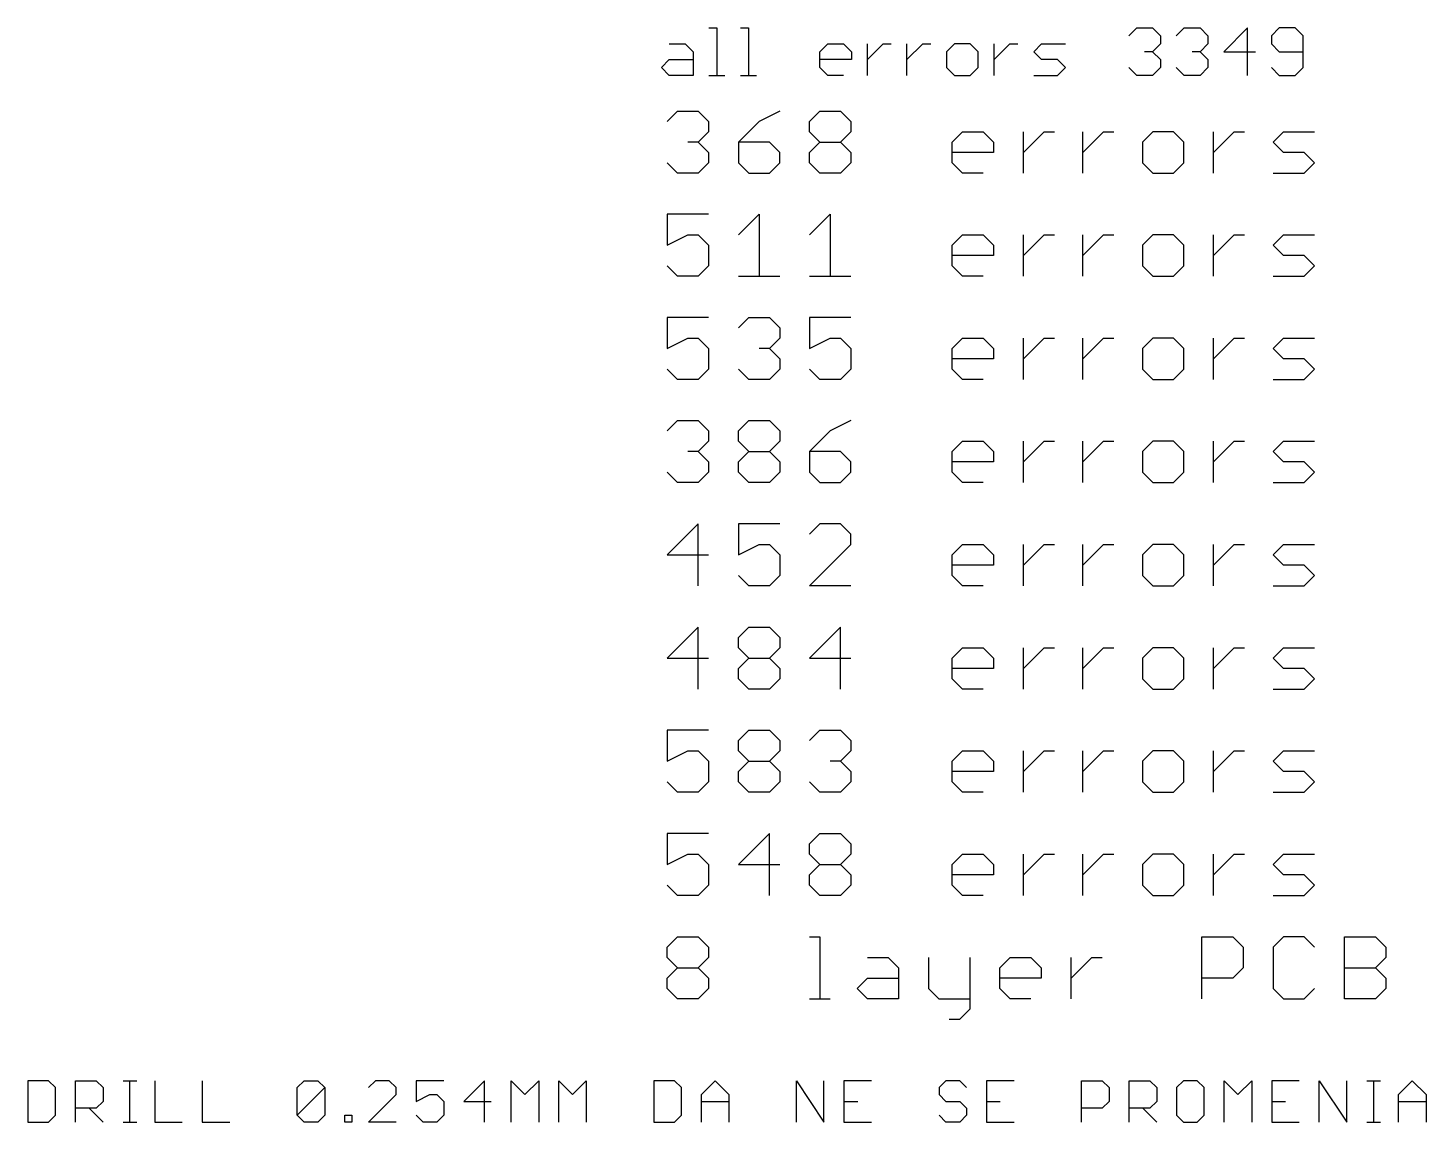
# Model space of a CAD drawing. Extents: x -61 to 136, y 23 to 123.
# Drawn here: x -60.9 to 7.9, y 43.3 to 97.2 of the extents above; entities that cross this region are included whole.
import ezdxf

# ---------------------------------------------------------------- set-up
doc = ezdxf.new("R2010")
doc.units = 0
for name, color, linetype in [('1', 14, 'CONTINUOUS'), ('13', 94, 'CONTINUOUS'), ('14', 94, 'CONTINUOUS'), ('15', 54, 'CONTINUOUS'), ('16', 134, 'CONTINUOUS'), ('2', 251, 'CONTINUOUS'), ('21', 251, 'CONTINUOUS'), ('3', 214, 'CONTINUOUS'), ('4', 214, 'CONTINUOUS')]:
    doc.layers.add(name, color=color, linetype=linetype)

msp = doc.modelspace()

# ---------------------------------------------------------------- linework, layer by layer
at = {"layer": '1'}
for p, q in [((-29.464, 92.5852), (-28.9556, 93.0936)), ((-28.9556, 93.0936), (-27.9387, 93.0936)), ((-27.9387, 93.0936), (-27.4303, 92.5852)), ((-23.9221, 93.0936), (-24.9389, 92.5852)), ((-22.4476, 92.5852), (-21.9392, 93.0936)), ((-21.9392, 93.0936), (-20.9223, 93.0936)), ((-20.9223, 93.0936), (-20.4139, 92.5852)), ((-27.4303, 92.5852), (-27.4303, 92.0767)), ((-24.9389, 92.5852), (-25.9558, 91.5683)), ((-22.4476, 92.0767), (-22.4476, 92.5852)), ((-20.4139, 92.5852), (-20.4139, 92.0767)), ((-27.9387, 91.5683), (-28.4471, 91.5683)), ((-27.4303, 92.0767), (-27.9387, 91.5683)), ((-27.9387, 91.5683), (-27.4303, 91.0599)), ((-25.9558, 91.5683), (-25.9558, 90.5514)), ((-24.4305, 91.5683), (-25.9558, 91.5683)), ((-23.9221, 91.0599), (-24.4305, 91.5683)), ((-21.9392, 91.5683), (-22.4476, 92.0767)), ((-22.4476, 91.0599), (-21.9392, 91.5683)), ((-21.9392, 91.5683), (-20.9223, 91.5683)), ((-20.4139, 92.0767), (-20.9223, 91.5683)), ((-20.9223, 91.5683), (-20.4139, 91.0599)), ((-15.4312, 91.5683), (-14.9228, 92.0767)), ((-15.4312, 90.5514), (-15.4312, 91.5683)), ((-14.9228, 92.0767), (-13.9059, 92.0767)), ((-13.9059, 92.0767), (-13.3975, 91.5683)), ((-13.3975, 91.5683), (-13.3975, 91.0599)), ((-11.923, 90.043), (-11.923, 92.0767)), ((-11.923, 91.0599), (-10.9061, 92.0767)), ((-10.9061, 92.0767), (-10.3977, 92.0767)), ((-8.9995, 90.043), (-8.9995, 92.0767)), ((-8.9995, 91.0599), (-7.9827, 92.0767)), ((-7.9827, 92.0767), (-7.4742, 92.0767)), ((-5.5676, 92.0767), (-6.076, 91.5683)), ((-6.076, 91.5683), (-6.076, 90.5514)), ((-4.5507, 92.0767), (-5.5676, 92.0767)), ((-4.0423, 91.5683), (-4.5507, 92.0767)), ((-4.0423, 90.5514), (-4.0423, 91.5683)), ((-2.5678, 90.043), (-2.5678, 92.0767)), ((-2.5678, 91.0599), (-1.551, 92.0767)), ((-1.551, 92.0767), (-1.0425, 92.0767)), ((0.3557, 91.5683), (0.8641, 92.0767)), ((0.8641, 91.0599), (0.3557, 91.5683)), ((0.8641, 92.0767), (2.3894, 92.0767)), ((-27.4303, 91.0599), (-27.4303, 90.5514)), ((-23.9221, 90.5514), (-23.9221, 91.0599)), ((-22.4476, 90.5514), (-22.4476, 91.0599)), ((-20.4139, 91.0599), (-20.4139, 90.5514)), ((-13.3975, 91.0599), (-15.4312, 91.0599)), ((1.881, 91.0599), (0.8641, 91.0599)), ((2.3894, 90.5514), (1.881, 91.0599)), ((-28.9556, 90.043), (-29.464, 90.5514)), ((-27.4303, 90.5514), (-27.9387, 90.043)), ((-25.9558, 90.5514), (-25.4474, 90.043)), ((-24.4305, 90.043), (-23.9221, 90.5514)), ((-21.9392, 90.043), (-22.4476, 90.5514)), ((-20.4139, 90.5514), (-20.9223, 90.043)), ((-14.9228, 90.043), (-15.4312, 90.5514)), ((-6.076, 90.5514), (-5.5676, 90.043)), ((-4.5507, 90.043), (-4.0423, 90.5514)), ((1.881, 90.043), (2.3894, 90.5514)), ((-27.9387, 90.043), (-28.9556, 90.043)), ((-25.4474, 90.043), (-24.4305, 90.043)), ((-20.9223, 90.043), (-21.9392, 90.043)), ((-13.9059, 90.043), (-14.9228, 90.043)), ((-5.5676, 90.043), (-4.5507, 90.043)), ((0.3557, 90.043), (1.881, 90.043)), ((-29.464, 51.9452), (-28.9556, 52.4536)), ((-28.9556, 52.4536), (-27.9387, 52.4536)), ((-27.9387, 52.4536), (-27.4303, 51.9452)), ((-22.4476, 52.4536), (-21.9392, 52.4536)), ((-21.9392, 52.4536), (-21.9392, 49.403)), ((-3.1525, 49.403), (-3.1525, 52.4536)), ((-3.1525, 52.4536), (-1.6272, 52.4536)), ((-1.6272, 52.4536), (-1.1188, 51.9452)), ((0.8641, 52.4536), (0.3557, 51.9452)), ((1.881, 52.4536), (0.8641, 52.4536)), ((2.3894, 51.9452), (1.881, 52.4536)), ((3.8639, 49.403), (3.8639, 52.4536)), ((3.8639, 52.4536), (5.3892, 52.4536)), ((5.3892, 52.4536), (5.8976, 51.9452)), ((-29.464, 51.4367), (-29.464, 51.9452)), ((-27.4303, 51.9452), (-27.4303, 51.4367)), ((-1.1188, 51.9452), (-1.1188, 50.9283)), ((0.3557, 51.9452), (0.3557, 49.9114)), ((5.8976, 51.9452), (5.8976, 51.4367)), ((-28.9556, 50.9283), (-29.464, 51.4367)), ((-29.464, 50.4199), (-28.9556, 50.9283)), ((-28.9556, 50.9283), (-27.9387, 50.9283)), ((-27.4303, 51.4367), (-27.9387, 50.9283)), ((-27.9387, 50.9283), (-27.4303, 50.4199)), ((-19.6004, 51.4367), (-18.5835, 51.4367)), ((-18.5835, 51.4367), (-18.0751, 50.9283)), ((-18.0751, 50.9283), (-18.0751, 49.403)), ((-16.6006, 51.4367), (-16.6006, 49.9114)), ((-14.5669, 51.4367), (-14.5669, 48.8946)), ((-13.0924, 50.9283), (-12.584, 51.4367)), ((-13.0924, 49.9114), (-13.0924, 50.9283)), ((-12.584, 51.4367), (-11.5671, 51.4367)), ((-11.5671, 51.4367), (-11.0587, 50.9283)), ((-11.0587, 50.9283), (-11.0587, 50.4199)), ((-9.5842, 49.403), (-9.5842, 51.4367)), ((-9.5842, 50.4199), (-8.5674, 51.4367)), ((-8.5674, 51.4367), (-8.0589, 51.4367)), ((-1.1188, 50.9283), (-1.6272, 50.4199)), ((3.8639, 50.9283), (5.3892, 50.9283)), ((5.8976, 51.4367), (5.3892, 50.9283)), ((5.3892, 50.9283), (5.8976, 50.4199)), ((-29.464, 49.9114), (-29.464, 50.4199)), ((-27.4303, 50.4199), (-27.4303, 49.9114)), ((-20.1088, 49.9114), (-19.6004, 50.4199)), ((-19.6004, 50.4199), (-18.0751, 50.4199)), ((-11.0587, 50.4199), (-13.0924, 50.4199)), ((-1.6272, 50.4199), (-3.1525, 50.4199)), ((5.8976, 50.4199), (5.8976, 49.9114)), ((-28.9556, 49.403), (-29.464, 49.9114)), ((-27.4303, 49.9114), (-27.9387, 49.403)), ((-19.6004, 49.403), (-20.1088, 49.9114)), ((-16.6006, 49.9114), (-16.0922, 49.403)), ((-12.584, 49.403), (-13.0924, 49.9114)), ((0.3557, 49.9114), (0.8641, 49.403)), ((1.881, 49.403), (2.3894, 49.9114)), ((5.8976, 49.9114), (5.3892, 49.403)), ((-27.9387, 49.403), (-28.9556, 49.403)), ((-22.4476, 49.403), (-21.4307, 49.403)), ((-18.0751, 49.403), (-19.6004, 49.403)), ((-16.0922, 49.403), (-14.5669, 49.403)), ((-14.5669, 48.8946), (-15.0753, 48.3861)), ((-11.5671, 49.403), (-12.584, 49.403)), ((0.8641, 49.403), (1.881, 49.403)), ((5.3892, 49.403), (3.8639, 49.403)), ((-15.0753, 48.3861), (-15.5837, 48.3861)), ((-60.9092, 45.3661), (-60.9092, 43.3324)), ((-59.8923, 45.3661), (-60.9092, 45.3661)), ((-59.5534, 45.0272), (-59.8923, 45.3661)), ((-59.5534, 43.6714), (-59.5534, 45.0272)), ((-58.5704, 43.3324), (-58.5704, 45.3661)), ((-58.5704, 45.3661), (-57.5535, 45.3661)), ((-57.5535, 45.3661), (-57.2146, 45.0272)), ((-57.2146, 45.0272), (-57.2146, 44.3493)), ((-56.2316, 45.3661), (-55.5537, 45.3661)), ((-55.8927, 43.3324), (-55.8927, 45.3661)), ((-54.6724, 45.3661), (-54.6724, 43.3324)), ((-52.3336, 45.3661), (-52.3336, 43.3324)), ((-47.656, 45.0272), (-47.3171, 45.3661)), ((-47.656, 43.6714), (-47.656, 45.0272)), ((-47.656, 43.6714), (-46.3002, 45.0272)), ((-47.3171, 45.3661), (-46.6392, 45.3661)), ((-46.6392, 45.3661), (-46.3002, 45.0272)), ((-46.3002, 45.0272), (-46.3002, 43.6714)), ((-43.8089, 45.3661), (-44.1478, 45.0272)), ((-43.131, 45.3661), (-43.8089, 45.3661)), ((-42.792, 45.0272), (-43.131, 45.3661)), ((-42.792, 44.6882), (-42.792, 45.0272)), ((-40.4532, 45.3661), (-41.809, 45.3661)), ((-41.809, 45.3661), (-41.809, 44.3493)), ((-38.4534, 45.3661), (-39.4702, 44.3493)), ((-38.4534, 43.3324), (-38.4534, 45.3661)), ((-37.1314, 43.3324), (-37.1314, 45.3661)), ((-37.1314, 45.3661), (-36.4535, 44.6882)), ((-36.4535, 44.6882), (-35.7756, 45.3661)), ((-35.7756, 45.3661), (-35.7756, 43.3324)), ((-34.7926, 43.3324), (-34.7926, 45.3661)), ((-34.7926, 45.3661), (-34.1147, 44.6882)), ((-34.1147, 44.6882), (-33.4368, 45.3661)), ((-33.4368, 45.3661), (-33.4368, 43.3324)), ((-30.115, 45.3661), (-30.115, 43.3324)), ((-29.0982, 45.3661), (-30.115, 45.3661)), ((-28.7592, 45.0272), (-29.0982, 45.3661)), ((-28.7592, 43.6714), (-28.7592, 45.0272)), ((-27.7762, 44.6882), (-27.0983, 45.3661)), ((-27.0983, 45.3661), (-26.4204, 44.6882)), ((-23.0987, 43.3324), (-23.0987, 45.3661)), ((-23.0987, 45.3661), (-21.7428, 43.3324)), ((-21.7428, 43.3324), (-21.7428, 45.3661)), ((-19.404, 45.3661), (-20.7599, 45.3661)), ((-20.7599, 45.3661), (-20.7599, 43.3324)), ((-15.7433, 45.3661), (-16.0823, 45.0272)), ((-16.0823, 45.0272), (-16.0823, 44.6882)), ((-15.0654, 45.3661), (-15.7433, 45.3661)), ((-14.7264, 45.0272), (-15.0654, 45.3661)), ((-12.3876, 45.3661), (-13.7435, 45.3661)), ((-13.7435, 45.3661), (-13.7435, 43.3324)), ((-9.0659, 43.3324), (-9.0659, 45.3661)), ((-9.0659, 45.3661), (-8.049, 45.3661)), ((-8.049, 45.3661), (-7.71, 45.0272)), ((-7.71, 45.0272), (-7.71, 44.3493)), ((-6.7271, 43.3324), (-6.7271, 45.3661)), ((-6.7271, 45.3661), (-5.7102, 45.3661)), ((-5.7102, 45.3661), (-5.3712, 45.0272)), ((-5.3712, 45.0272), (-5.3712, 44.3493)), ((-4.0493, 45.3661), (-4.3883, 45.0272)), ((-4.3883, 45.0272), (-4.3883, 43.6714)), ((-3.3714, 45.3661), (-4.0493, 45.3661)), ((-3.0325, 45.0272), (-3.3714, 45.3661)), ((-3.0325, 43.6714), (-3.0325, 45.0272)), ((-2.0495, 43.3324), (-2.0495, 45.3661)), ((-2.0495, 45.3661), (-1.3716, 44.6882)), ((-1.3716, 44.6882), (-0.6937, 45.3661)), ((-0.6937, 45.3661), (-0.6937, 43.3324)), ((1.6451, 45.3661), (0.2893, 45.3661)), ((0.2893, 45.3661), (0.2893, 43.3324)), ((2.6281, 43.3324), (2.6281, 45.3661)), ((2.6281, 45.3661), (3.9839, 43.3324)), ((3.9839, 43.3324), (3.9839, 45.3661)), ((4.9669, 45.3661), (5.6448, 45.3661)), ((5.3059, 43.3324), (5.3059, 45.3661)), ((6.5261, 44.6882), (7.204, 45.3661)), ((7.204, 45.3661), (7.8819, 44.6882)), ((-57.2146, 44.3493), (-57.5535, 44.0103)), ((-44.1478, 43.3324), (-42.792, 44.6882)), ((-41.809, 44.3493), (-41.1311, 44.6882)), ((-41.1311, 44.6882), (-40.7922, 44.6882)), ((-40.7922, 44.6882), (-40.4532, 44.3493)), ((-40.4532, 44.3493), (-40.4532, 43.6714)), ((-39.4702, 44.3493), (-38.1144, 44.3493)), ((-27.7762, 43.3324), (-27.7762, 44.6882)), ((-27.7762, 44.3493), (-26.4204, 44.3493)), ((-26.4204, 44.6882), (-26.4204, 43.3324)), ((-20.7599, 44.3493), (-20.0819, 44.3493)), ((-16.0823, 44.6882), (-15.7433, 44.3493)), ((-15.7433, 44.3493), (-15.0654, 44.3493)), ((-15.0654, 44.3493), (-14.7264, 44.0103)), ((-13.7435, 44.3493), (-13.0656, 44.3493)), ((-7.71, 44.3493), (-8.049, 44.0103)), ((-5.3712, 44.3493), (-5.7102, 44.0103)), ((0.2893, 44.3493), (0.9672, 44.3493)), ((6.5261, 43.3324), (6.5261, 44.6882)), ((6.5261, 44.3493), (7.8819, 44.3493)), ((7.8819, 44.6882), (7.8819, 43.3324)), ((-59.8923, 43.3324), (-59.5534, 43.6714)), ((-57.5535, 44.0103), (-58.5704, 44.0103)), ((-57.8925, 44.0103), (-57.2146, 43.3324)), ((-47.3171, 43.3324), (-47.656, 43.6714)), ((-46.3002, 43.6714), (-46.6392, 43.3324)), ((-45.3172, 43.3324), (-45.3172, 43.6714)), ((-45.3172, 43.6714), (-44.9783, 43.6714)), ((-44.9783, 43.6714), (-44.9783, 43.3324)), ((-41.4701, 43.3324), (-41.809, 43.6714)), ((-40.4532, 43.6714), (-40.7922, 43.3324)), ((-29.0982, 43.3324), (-28.7592, 43.6714)), ((-15.7433, 43.3324), (-16.0823, 43.6714)), ((-14.7264, 43.6714), (-15.0654, 43.3324)), ((-14.7264, 44.0103), (-14.7264, 43.6714)), ((-8.049, 44.0103), (-9.0659, 44.0103)), ((-5.7102, 44.0103), (-6.7271, 44.0103)), ((-6.0492, 44.0103), (-5.3712, 43.3324)), ((-4.3883, 43.6714), (-4.0493, 43.3324)), ((-3.3714, 43.3324), (-3.0325, 43.6714)), ((-60.9092, 43.3324), (-59.8923, 43.3324)), ((-56.2316, 43.3324), (-55.5537, 43.3324)), ((-54.6724, 43.3324), (-53.3166, 43.3324)), ((-52.3336, 43.3324), (-50.9778, 43.3324)), ((-46.6392, 43.3324), (-47.3171, 43.3324)), ((-44.9783, 43.3324), (-45.3172, 43.3324)), ((-42.792, 43.3324), (-44.1478, 43.3324)), ((-40.7922, 43.3324), (-41.4701, 43.3324)), ((-30.115, 43.3324), (-29.0982, 43.3324)), ((-20.7599, 43.3324), (-19.404, 43.3324)), ((-15.0654, 43.3324), (-15.7433, 43.3324)), ((-13.7435, 43.3324), (-12.3876, 43.3324)), ((-4.0493, 43.3324), (-3.3714, 43.3324)), ((0.2893, 43.3324), (1.6451, 43.3324)), ((4.9669, 43.3324), (5.6448, 43.3324))]:
    msp.add_line(p, q, dxfattribs=at)
at = {"layer": '13'}
for p, q in [((-27.9387, 72.7736), (-29.464, 71.2483)), ((-27.9387, 69.723), (-27.9387, 72.7736)), ((-23.9221, 72.7736), (-25.9558, 72.7736)), ((-25.9558, 72.7736), (-25.9558, 71.2483)), ((-21.9392, 72.7736), (-22.4476, 72.2652)), ((-20.9223, 72.7736), (-21.9392, 72.7736)), ((-20.4139, 72.2652), (-20.9223, 72.7736)), ((-20.4139, 71.7567), (-20.4139, 72.2652)), ((-25.9558, 71.2483), (-24.9389, 71.7567)), ((-24.9389, 71.7567), (-24.4305, 71.7567)), ((-24.4305, 71.7567), (-23.9221, 71.2483)), ((-22.4476, 69.723), (-20.4139, 71.7567)), ((-15.4312, 71.2483), (-14.9228, 71.7567)), ((-14.9228, 71.7567), (-13.9059, 71.7567)), ((-13.9059, 71.7567), (-13.3975, 71.2483)), ((-11.923, 69.723), (-11.923, 71.7567)), ((-11.923, 70.7399), (-10.9061, 71.7567)), ((-10.9061, 71.7567), (-10.3977, 71.7567)), ((-8.9995, 69.723), (-8.9995, 71.7567)), ((-8.9995, 70.7399), (-7.9827, 71.7567)), ((-7.9827, 71.7567), (-7.4742, 71.7567)), ((-5.5676, 71.7567), (-6.076, 71.2483)), ((-4.5507, 71.7567), (-5.5676, 71.7567)), ((-4.0423, 71.2483), (-4.5507, 71.7567)), ((-2.5678, 69.723), (-2.5678, 71.7567)), ((-2.5678, 70.7399), (-1.551, 71.7567)), ((-1.551, 71.7567), (-1.0425, 71.7567)), ((0.3557, 71.2483), (0.8641, 71.7567)), ((0.8641, 71.7567), (2.3894, 71.7567)), ((-29.464, 71.2483), (-27.4303, 71.2483)), ((-23.9221, 71.2483), (-23.9221, 70.2314)), ((-15.4312, 70.2314), (-15.4312, 71.2483)), ((-13.3975, 71.2483), (-13.3975, 70.7399)), ((-6.076, 71.2483), (-6.076, 70.2314)), ((-4.0423, 70.2314), (-4.0423, 71.2483)), ((0.8641, 70.7399), (0.3557, 71.2483)), ((-25.4474, 69.723), (-25.9558, 70.2314)), ((-23.9221, 70.2314), (-24.4305, 69.723)), ((-13.3975, 70.7399), (-15.4312, 70.7399)), ((-14.9228, 69.723), (-15.4312, 70.2314)), ((-6.076, 70.2314), (-5.5676, 69.723)), ((-4.5507, 69.723), (-4.0423, 70.2314)), ((1.881, 70.7399), (0.8641, 70.7399)), ((2.3894, 70.2314), (1.881, 70.7399)), ((1.881, 69.723), (2.3894, 70.2314)), ((-24.4305, 69.723), (-25.4474, 69.723)), ((-20.4139, 69.723), (-22.4476, 69.723)), ((-13.9059, 69.723), (-14.9228, 69.723)), ((-5.5676, 69.723), (-4.5507, 69.723)), ((0.3557, 69.723), (1.881, 69.723))]:
    msp.add_line(p, q, dxfattribs=at)
at = {"layer": '14'}
for p, q in [((-27.9387, 67.6936), (-29.464, 66.1683)), ((-27.9387, 64.643), (-27.9387, 67.6936)), ((-25.9558, 67.1852), (-25.4474, 67.6936)), ((-25.4474, 67.6936), (-24.4305, 67.6936)), ((-24.4305, 67.6936), (-23.9221, 67.1852)), ((-20.9223, 67.6936), (-22.4476, 66.1683)), ((-20.9223, 64.643), (-20.9223, 67.6936)), ((-25.9558, 66.6767), (-25.9558, 67.1852)), ((-23.9221, 67.1852), (-23.9221, 66.6767)), ((-29.464, 66.1683), (-27.4303, 66.1683)), ((-25.4474, 66.1683), (-25.9558, 66.6767)), ((-25.9558, 65.6599), (-25.4474, 66.1683)), ((-25.4474, 66.1683), (-24.4305, 66.1683)), ((-23.9221, 66.6767), (-24.4305, 66.1683)), ((-24.4305, 66.1683), (-23.9221, 65.6599)), ((-22.4476, 66.1683), (-20.4139, 66.1683)), ((-15.4312, 66.1683), (-14.9228, 66.6767)), ((-15.4312, 65.1514), (-15.4312, 66.1683)), ((-14.9228, 66.6767), (-13.9059, 66.6767)), ((-13.9059, 66.6767), (-13.3975, 66.1683)), ((-13.3975, 66.1683), (-13.3975, 65.6599)), ((-11.923, 64.643), (-11.923, 66.6767)), ((-11.923, 65.6599), (-10.9061, 66.6767)), ((-10.9061, 66.6767), (-10.3977, 66.6767)), ((-8.9995, 64.643), (-8.9995, 66.6767)), ((-8.9995, 65.6599), (-7.9827, 66.6767)), ((-7.9827, 66.6767), (-7.4742, 66.6767)), ((-5.5676, 66.6767), (-6.076, 66.1683)), ((-6.076, 66.1683), (-6.076, 65.1514)), ((-4.5507, 66.6767), (-5.5676, 66.6767)), ((-4.0423, 66.1683), (-4.5507, 66.6767)), ((-4.0423, 65.1514), (-4.0423, 66.1683)), ((-2.5678, 64.643), (-2.5678, 66.6767)), ((-2.5678, 65.6599), (-1.551, 66.6767)), ((-1.551, 66.6767), (-1.0425, 66.6767)), ((0.3557, 66.1683), (0.8641, 66.6767)), ((0.8641, 65.6599), (0.3557, 66.1683)), ((0.8641, 66.6767), (2.3894, 66.6767)), ((-25.9558, 65.1514), (-25.9558, 65.6599)), ((-23.9221, 65.6599), (-23.9221, 65.1514)), ((-13.3975, 65.6599), (-15.4312, 65.6599)), ((1.881, 65.6599), (0.8641, 65.6599)), ((2.3894, 65.1514), (1.881, 65.6599)), ((-25.4474, 64.643), (-25.9558, 65.1514)), ((-23.9221, 65.1514), (-24.4305, 64.643)), ((-14.9228, 64.643), (-15.4312, 65.1514)), ((-6.076, 65.1514), (-5.5676, 64.643)), ((-4.5507, 64.643), (-4.0423, 65.1514)), ((1.881, 64.643), (2.3894, 65.1514)), ((-24.4305, 64.643), (-25.4474, 64.643)), ((-13.9059, 64.643), (-14.9228, 64.643)), ((-5.5676, 64.643), (-4.5507, 64.643)), ((0.3557, 64.643), (1.881, 64.643))]:
    msp.add_line(p, q, dxfattribs=at)
at = {"layer": '15'}
for p, q in [((-27.4303, 62.6136), (-29.464, 62.6136)), ((-29.464, 62.6136), (-29.464, 61.0883)), ((-25.9558, 62.1052), (-25.4474, 62.6136)), ((-25.4474, 62.6136), (-24.4305, 62.6136)), ((-24.4305, 62.6136), (-23.9221, 62.1052)), ((-22.4476, 62.1052), (-21.9392, 62.6136)), ((-21.9392, 62.6136), (-20.9223, 62.6136)), ((-20.9223, 62.6136), (-20.4139, 62.1052)), ((-25.9558, 61.5967), (-25.9558, 62.1052)), ((-23.9221, 62.1052), (-23.9221, 61.5967)), ((-20.4139, 62.1052), (-20.4139, 61.5967)), ((-29.464, 61.0883), (-28.4471, 61.5967)), ((-28.4471, 61.5967), (-27.9387, 61.5967)), ((-27.9387, 61.5967), (-27.4303, 61.0883)), ((-25.4474, 61.0883), (-25.9558, 61.5967)), ((-23.9221, 61.5967), (-24.4305, 61.0883)), ((-20.4139, 61.5967), (-20.9223, 61.0883)), ((-15.4312, 61.0883), (-14.9228, 61.5967)), ((-14.9228, 61.5967), (-13.9059, 61.5967)), ((-13.9059, 61.5967), (-13.3975, 61.0883)), ((-11.923, 59.563), (-11.923, 61.5967)), ((-11.923, 60.5799), (-10.9061, 61.5967)), ((-10.9061, 61.5967), (-10.3977, 61.5967)), ((-8.9995, 59.563), (-8.9995, 61.5967)), ((-8.9995, 60.5799), (-7.9827, 61.5967)), ((-7.9827, 61.5967), (-7.4742, 61.5967)), ((-5.5676, 61.5967), (-6.076, 61.0883)), ((-4.5507, 61.5967), (-5.5676, 61.5967)), ((-4.0423, 61.0883), (-4.5507, 61.5967)), ((-2.5678, 59.563), (-2.5678, 61.5967)), ((-2.5678, 60.5799), (-1.551, 61.5967)), ((-1.551, 61.5967), (-1.0425, 61.5967)), ((0.3557, 61.0883), (0.8641, 61.5967)), ((0.8641, 61.5967), (2.3894, 61.5967)), ((-27.4303, 61.0883), (-27.4303, 60.0714)), ((-25.9558, 60.5799), (-25.4474, 61.0883)), ((-25.9558, 60.0714), (-25.9558, 60.5799)), ((-25.4474, 61.0883), (-24.4305, 61.0883)), ((-24.4305, 61.0883), (-23.9221, 60.5799)), ((-23.9221, 60.5799), (-23.9221, 60.0714)), ((-20.9223, 61.0883), (-21.4307, 61.0883)), ((-20.9223, 61.0883), (-20.4139, 60.5799)), ((-20.4139, 60.5799), (-20.4139, 60.0714)), ((-15.4312, 60.0714), (-15.4312, 61.0883)), ((-13.3975, 60.5799), (-15.4312, 60.5799)), ((-13.3975, 61.0883), (-13.3975, 60.5799)), ((-6.076, 61.0883), (-6.076, 60.0714)), ((-4.0423, 60.0714), (-4.0423, 61.0883)), ((0.8641, 60.5799), (0.3557, 61.0883)), ((1.881, 60.5799), (0.8641, 60.5799)), ((2.3894, 60.0714), (1.881, 60.5799)), ((-28.9556, 59.563), (-29.464, 60.0714)), ((-27.4303, 60.0714), (-27.9387, 59.563)), ((-25.4474, 59.563), (-25.9558, 60.0714)), ((-23.9221, 60.0714), (-24.4305, 59.563)), ((-21.9392, 59.563), (-22.4476, 60.0714)), ((-20.4139, 60.0714), (-20.9223, 59.563)), ((-14.9228, 59.563), (-15.4312, 60.0714)), ((-6.076, 60.0714), (-5.5676, 59.563)), ((-4.5507, 59.563), (-4.0423, 60.0714)), ((1.881, 59.563), (2.3894, 60.0714)), ((-27.9387, 59.563), (-28.9556, 59.563)), ((-24.4305, 59.563), (-25.4474, 59.563)), ((-20.9223, 59.563), (-21.9392, 59.563)), ((-13.9059, 59.563), (-14.9228, 59.563)), ((-5.5676, 59.563), (-4.5507, 59.563)), ((0.3557, 59.563), (1.881, 59.563))]:
    msp.add_line(p, q, dxfattribs=at)
at = {"layer": '16'}
for p, q in [((-27.4303, 57.5336), (-29.464, 57.5336)), ((-29.464, 57.5336), (-29.464, 56.0083)), ((-24.4305, 57.5336), (-25.9558, 56.0083)), ((-24.4305, 54.483), (-24.4305, 57.5336)), ((-22.4476, 57.0252), (-21.9392, 57.5336)), ((-21.9392, 57.5336), (-20.9223, 57.5336)), ((-20.9223, 57.5336), (-20.4139, 57.0252)), ((-29.464, 56.0083), (-28.4471, 56.5167)), ((-28.4471, 56.5167), (-27.9387, 56.5167)), ((-27.9387, 56.5167), (-27.4303, 56.0083)), ((-22.4476, 56.5167), (-22.4476, 57.0252)), ((-21.9392, 56.0083), (-22.4476, 56.5167)), ((-20.4139, 56.5167), (-20.9223, 56.0083)), ((-20.4139, 57.0252), (-20.4139, 56.5167)), ((-15.4312, 56.0083), (-14.9228, 56.5167)), ((-14.9228, 56.5167), (-13.9059, 56.5167)), ((-13.9059, 56.5167), (-13.3975, 56.0083)), ((-11.923, 54.483), (-11.923, 56.5167)), ((-11.923, 55.4999), (-10.9061, 56.5167)), ((-10.9061, 56.5167), (-10.3977, 56.5167)), ((-8.9995, 54.483), (-8.9995, 56.5167)), ((-8.9995, 55.4999), (-7.9827, 56.5167)), ((-7.9827, 56.5167), (-7.4742, 56.5167)), ((-5.5676, 56.5167), (-6.076, 56.0083)), ((-4.5507, 56.5167), (-5.5676, 56.5167)), ((-4.0423, 56.0083), (-4.5507, 56.5167)), ((-2.5678, 54.483), (-2.5678, 56.5167)), ((-2.5678, 55.4999), (-1.551, 56.5167)), ((-1.551, 56.5167), (-1.0425, 56.5167)), ((0.3557, 56.0083), (0.8641, 56.5167)), ((0.8641, 56.5167), (2.3894, 56.5167)), ((-27.4303, 56.0083), (-27.4303, 54.9914)), ((-25.9558, 56.0083), (-23.9221, 56.0083)), ((-22.4476, 55.4999), (-21.9392, 56.0083)), ((-21.9392, 56.0083), (-20.9223, 56.0083)), ((-20.9223, 56.0083), (-20.4139, 55.4999)), ((-15.4312, 54.9914), (-15.4312, 56.0083)), ((-13.3975, 56.0083), (-13.3975, 55.4999)), ((-6.076, 56.0083), (-6.076, 54.9914)), ((-4.0423, 54.9914), (-4.0423, 56.0083)), ((0.8641, 55.4999), (0.3557, 56.0083)), ((-22.4476, 54.9914), (-22.4476, 55.4999)), ((-20.4139, 55.4999), (-20.4139, 54.9914)), ((-13.3975, 55.4999), (-15.4312, 55.4999)), ((1.881, 55.4999), (0.8641, 55.4999)), ((2.3894, 54.9914), (1.881, 55.4999)), ((-28.9556, 54.483), (-29.464, 54.9914)), ((-27.9387, 54.483), (-28.9556, 54.483)), ((-27.4303, 54.9914), (-27.9387, 54.483)), ((-21.9392, 54.483), (-22.4476, 54.9914)), ((-20.9223, 54.483), (-21.9392, 54.483)), ((-20.4139, 54.9914), (-20.9223, 54.483)), ((-14.9228, 54.483), (-15.4312, 54.9914)), ((-13.9059, 54.483), (-14.9228, 54.483)), ((-6.076, 54.9914), (-5.5676, 54.483)), ((-5.5676, 54.483), (-4.5507, 54.483)), ((-4.5507, 54.483), (-4.0423, 54.9914)), ((0.3557, 54.483), (1.881, 54.483)), ((1.881, 54.483), (2.3894, 54.9914))]:
    msp.add_line(p, q, dxfattribs=at)
at = {"layer": '2'}
for p, q in [((-27.4303, 88.0136), (-29.464, 88.0136)), ((-29.464, 88.0136), (-29.464, 86.4883)), ((-25.9558, 86.9967), (-24.9389, 88.0136)), ((-24.9389, 88.0136), (-24.9389, 84.963)), ((-22.4476, 86.9967), (-21.4307, 88.0136)), ((-21.4307, 88.0136), (-21.4307, 84.963)), ((-29.464, 86.4883), (-28.4471, 86.9967)), ((-28.4471, 86.9967), (-27.9387, 86.9967)), ((-27.9387, 86.9967), (-27.4303, 86.4883)), ((-15.4312, 86.4883), (-14.9228, 86.9967)), ((-14.9228, 86.9967), (-13.9059, 86.9967)), ((-13.9059, 86.9967), (-13.3975, 86.4883)), ((-11.923, 84.963), (-11.923, 86.9967)), ((-11.923, 85.9799), (-10.9061, 86.9967)), ((-10.9061, 86.9967), (-10.3977, 86.9967)), ((-8.9995, 84.963), (-8.9995, 86.9967)), ((-8.9995, 85.9799), (-7.9827, 86.9967)), ((-7.9827, 86.9967), (-7.4742, 86.9967)), ((-5.5676, 86.9967), (-6.076, 86.4883)), ((-4.5507, 86.9967), (-5.5676, 86.9967)), ((-4.0423, 86.4883), (-4.5507, 86.9967)), ((-2.5678, 84.963), (-2.5678, 86.9967)), ((-2.5678, 85.9799), (-1.551, 86.9967)), ((-1.551, 86.9967), (-1.0425, 86.9967)), ((0.3557, 86.4883), (0.8641, 86.9967)), ((0.8641, 86.9967), (2.3894, 86.9967)), ((-27.4303, 86.4883), (-27.4303, 85.4714)), ((-15.4312, 85.4714), (-15.4312, 86.4883)), ((-13.3975, 86.4883), (-13.3975, 85.9799)), ((-6.076, 86.4883), (-6.076, 85.4714)), ((-4.0423, 85.4714), (-4.0423, 86.4883)), ((0.8641, 85.9799), (0.3557, 86.4883)), ((-28.9556, 84.963), (-29.464, 85.4714)), ((-27.4303, 85.4714), (-27.9387, 84.963)), ((-13.3975, 85.9799), (-15.4312, 85.9799)), ((-14.9228, 84.963), (-15.4312, 85.4714)), ((-6.076, 85.4714), (-5.5676, 84.963)), ((-4.5507, 84.963), (-4.0423, 85.4714)), ((1.881, 85.9799), (0.8641, 85.9799)), ((2.3894, 85.4714), (1.881, 85.9799)), ((1.881, 84.963), (2.3894, 85.4714)), ((-27.9387, 84.963), (-28.9556, 84.963)), ((-25.9558, 84.963), (-23.9221, 84.963)), ((-22.4476, 84.963), (-20.4139, 84.963)), ((-13.9059, 84.963), (-14.9228, 84.963)), ((-5.5676, 84.963), (-4.5507, 84.963)), ((0.3557, 84.963), (1.881, 84.963))]:
    msp.add_line(p, q, dxfattribs=at)
at = {"layer": '21'}
for p, q in [((-27.4046, 97.1824), (-27.0148, 97.1824)), ((-27.0148, 97.1824), (-27.0148, 94.8436)), ((-25.8454, 97.1824), (-25.4556, 97.1824)), ((-25.4556, 97.1824), (-25.4556, 94.8436)), ((-6.7452, 96.7926), (-6.3554, 97.1824)), ((-6.3554, 97.1824), (-5.5758, 97.1824)), ((-5.5758, 97.1824), (-5.186, 96.7926)), ((-4.4064, 96.7926), (-4.0166, 97.1824)), ((-4.0166, 97.1824), (-3.237, 97.1824)), ((-3.237, 97.1824), (-2.8472, 96.7926)), ((-0.8982, 97.1824), (-2.0676, 96.013)), ((-0.8982, 94.8436), (-0.8982, 97.1824)), ((0.661, 97.1824), (0.2712, 96.7926)), ((1.4406, 97.1824), (0.661, 97.1824)), ((1.8304, 96.7926), (1.4406, 97.1824)), ((-29.3536, 96.4028), (-28.574, 96.4028)), ((-28.574, 96.4028), (-28.1842, 96.013)), ((-21.9474, 96.013), (-21.5576, 96.4028)), ((-21.5576, 96.4028), (-20.778, 96.4028)), ((-20.778, 96.4028), (-20.3882, 96.013)), ((-19.6086, 94.8436), (-19.6086, 96.4028)), ((-19.6086, 95.6232), (-18.829, 96.4028)), ((-18.829, 96.4028), (-18.4392, 96.4028)), ((-17.6596, 94.8436), (-17.6596, 96.4028)), ((-17.6596, 95.6232), (-16.88, 96.4028)), ((-16.88, 96.4028), (-16.4902, 96.4028)), ((-15.3208, 96.4028), (-15.7106, 96.013)), ((-14.5412, 96.4028), (-15.3208, 96.4028)), ((-14.1514, 96.013), (-14.5412, 96.4028)), ((-13.3718, 94.8436), (-13.3718, 96.4028)), ((-13.3718, 95.6232), (-12.5922, 96.4028)), ((-12.5922, 96.4028), (-12.2024, 96.4028)), ((-11.4228, 96.013), (-11.033, 96.4028)), ((-11.033, 96.4028), (-9.8636, 96.4028)), ((-5.186, 96.4028), (-5.5758, 96.013)), ((-5.186, 96.7926), (-5.186, 96.4028)), ((-2.8472, 96.4028), (-3.237, 96.013)), ((-2.8472, 96.7926), (-2.8472, 96.4028)), ((0.2712, 96.7926), (0.2712, 96.4028)), ((0.2712, 96.4028), (0.661, 96.013)), ((1.8304, 95.2334), (1.8304, 96.7926)), ((-29.7434, 95.2334), (-29.3536, 95.6232)), ((-29.3536, 95.6232), (-28.1842, 95.6232)), ((-28.1842, 96.013), (-28.1842, 94.8436)), ((-21.9474, 95.2334), (-21.9474, 96.013)), ((-20.3882, 95.6232), (-21.9474, 95.6232)), ((-20.3882, 96.013), (-20.3882, 95.6232)), ((-15.7106, 96.013), (-15.7106, 95.2334)), ((-14.1514, 95.2334), (-14.1514, 96.013)), ((-11.033, 95.6232), (-11.4228, 96.013)), ((-10.2534, 95.6232), (-11.033, 95.6232)), ((-9.8636, 95.2334), (-10.2534, 95.6232)), ((-5.5758, 96.013), (-5.9656, 96.013)), ((-5.5758, 96.013), (-5.186, 95.6232)), ((-5.186, 95.6232), (-5.186, 95.2334)), ((-3.237, 96.013), (-3.6268, 96.013)), ((-3.237, 96.013), (-2.8472, 95.6232)), ((-2.8472, 95.6232), (-2.8472, 95.2334)), ((-2.0676, 96.013), (-0.5084, 96.013)), ((0.661, 96.013), (1.8304, 96.013)), ((-29.3536, 94.8436), (-29.7434, 95.2334)), ((-21.5576, 94.8436), (-21.9474, 95.2334)), ((-15.7106, 95.2334), (-15.3208, 94.8436)), ((-14.5412, 94.8436), (-14.1514, 95.2334)), ((-10.2534, 94.8436), (-9.8636, 95.2334)), ((-6.3554, 94.8436), (-6.7452, 95.2334)), ((-5.186, 95.2334), (-5.5758, 94.8436)), ((-4.0166, 94.8436), (-4.4064, 95.2334)), ((-2.8472, 95.2334), (-3.237, 94.8436)), ((0.2712, 95.2334), (0.661, 94.8436)), ((1.4406, 94.8436), (1.8304, 95.2334)), ((-28.1842, 94.8436), (-29.3536, 94.8436)), ((-27.4046, 94.8436), (-26.625, 94.8436)), ((-25.8454, 94.8436), (-25.0658, 94.8436)), ((-20.778, 94.8436), (-21.5576, 94.8436)), ((-15.3208, 94.8436), (-14.5412, 94.8436)), ((-11.4228, 94.8436), (-10.2534, 94.8436)), ((-5.5758, 94.8436), (-6.3554, 94.8436)), ((-3.237, 94.8436), (-4.0166, 94.8436)), ((0.661, 94.8436), (1.4406, 94.8436))]:
    msp.add_line(p, q, dxfattribs=at)
at = {"layer": '3'}
for p, q in [((-27.4303, 82.9336), (-29.464, 82.9336)), ((-29.464, 82.9336), (-29.464, 81.4083)), ((-25.9558, 82.4252), (-25.4474, 82.9336)), ((-25.4474, 82.9336), (-24.4305, 82.9336)), ((-24.4305, 82.9336), (-23.9221, 82.4252)), ((-20.4139, 82.9336), (-22.4476, 82.9336)), ((-22.4476, 82.9336), (-22.4476, 81.4083)), ((-29.464, 81.4083), (-28.4471, 81.9167)), ((-28.4471, 81.9167), (-27.9387, 81.9167)), ((-27.9387, 81.9167), (-27.4303, 81.4083)), ((-23.9221, 81.9167), (-24.4305, 81.4083)), ((-23.9221, 82.4252), (-23.9221, 81.9167)), ((-22.4476, 81.4083), (-21.4307, 81.9167)), ((-21.4307, 81.9167), (-20.9223, 81.9167)), ((-20.9223, 81.9167), (-20.4139, 81.4083)), ((-15.4312, 81.4083), (-14.9228, 81.9167)), ((-14.9228, 81.9167), (-13.9059, 81.9167)), ((-13.9059, 81.9167), (-13.3975, 81.4083)), ((-11.923, 79.883), (-11.923, 81.9167)), ((-11.923, 80.8999), (-10.9061, 81.9167)), ((-10.9061, 81.9167), (-10.3977, 81.9167)), ((-8.9995, 79.883), (-8.9995, 81.9167)), ((-8.9995, 80.8999), (-7.9827, 81.9167)), ((-7.9827, 81.9167), (-7.4742, 81.9167)), ((-5.5676, 81.9167), (-6.076, 81.4083)), ((-4.5507, 81.9167), (-5.5676, 81.9167)), ((-4.0423, 81.4083), (-4.5507, 81.9167)), ((-2.5678, 79.883), (-2.5678, 81.9167)), ((-2.5678, 80.8999), (-1.551, 81.9167)), ((-1.551, 81.9167), (-1.0425, 81.9167)), ((0.3557, 81.4083), (0.8641, 81.9167)), ((0.8641, 81.9167), (2.3894, 81.9167)), ((-27.4303, 81.4083), (-27.4303, 80.3914)), ((-24.4305, 81.4083), (-24.9389, 81.4083)), ((-24.4305, 81.4083), (-23.9221, 80.8999)), ((-20.4139, 81.4083), (-20.4139, 80.3914)), ((-15.4312, 80.3914), (-15.4312, 81.4083)), ((-13.3975, 81.4083), (-13.3975, 80.8999)), ((-6.076, 81.4083), (-6.076, 80.3914)), ((-4.0423, 80.3914), (-4.0423, 81.4083)), ((0.8641, 80.8999), (0.3557, 81.4083)), ((-23.9221, 80.8999), (-23.9221, 80.3914)), ((-13.3975, 80.8999), (-15.4312, 80.8999)), ((1.881, 80.8999), (0.8641, 80.8999)), ((2.3894, 80.3914), (1.881, 80.8999)), ((-28.9556, 79.883), (-29.464, 80.3914)), ((-27.9387, 79.883), (-28.9556, 79.883)), ((-27.4303, 80.3914), (-27.9387, 79.883)), ((-25.4474, 79.883), (-25.9558, 80.3914)), ((-24.4305, 79.883), (-25.4474, 79.883)), ((-23.9221, 80.3914), (-24.4305, 79.883)), ((-21.9392, 79.883), (-22.4476, 80.3914)), ((-20.9223, 79.883), (-21.9392, 79.883)), ((-20.4139, 80.3914), (-20.9223, 79.883)), ((-14.9228, 79.883), (-15.4312, 80.3914)), ((-13.9059, 79.883), (-14.9228, 79.883)), ((-6.076, 80.3914), (-5.5676, 79.883)), ((-5.5676, 79.883), (-4.5507, 79.883)), ((-4.5507, 79.883), (-4.0423, 80.3914)), ((0.3557, 79.883), (1.881, 79.883)), ((1.881, 79.883), (2.3894, 80.3914))]:
    msp.add_line(p, q, dxfattribs=at)
at = {"layer": '4'}
for p, q in [((-29.464, 77.3452), (-28.9556, 77.8536)), ((-28.9556, 77.8536), (-27.9387, 77.8536)), ((-27.9387, 77.8536), (-27.4303, 77.3452)), ((-25.9558, 77.3452), (-25.4474, 77.8536)), ((-25.4474, 77.8536), (-24.4305, 77.8536)), ((-24.4305, 77.8536), (-23.9221, 77.3452)), ((-20.4139, 77.8536), (-21.4307, 77.3452)), ((-27.4303, 77.3452), (-27.4303, 76.8367)), ((-25.9558, 76.8367), (-25.9558, 77.3452)), ((-23.9221, 77.3452), (-23.9221, 76.8367)), ((-21.4307, 77.3452), (-22.4476, 76.3283)), ((-27.4303, 76.8367), (-27.9387, 76.3283)), ((-25.4474, 76.3283), (-25.9558, 76.8367)), ((-23.9221, 76.8367), (-24.4305, 76.3283)), ((-15.4312, 76.3283), (-14.9228, 76.8367)), ((-14.9228, 76.8367), (-13.9059, 76.8367)), ((-13.9059, 76.8367), (-13.3975, 76.3283)), ((-11.923, 74.803), (-11.923, 76.8367)), ((-11.923, 75.8199), (-10.9061, 76.8367)), ((-10.9061, 76.8367), (-10.3977, 76.8367)), ((-8.9995, 74.803), (-8.9995, 76.8367)), ((-8.9995, 75.8199), (-7.9827, 76.8367)), ((-7.9827, 76.8367), (-7.4742, 76.8367)), ((-5.5676, 76.8367), (-6.076, 76.3283)), ((-4.5507, 76.8367), (-5.5676, 76.8367)), ((-4.0423, 76.3283), (-4.5507, 76.8367)), ((-2.5678, 74.803), (-2.5678, 76.8367)), ((-2.5678, 75.8199), (-1.551, 76.8367)), ((-1.551, 76.8367), (-1.0425, 76.8367)), ((0.3557, 76.3283), (0.8641, 76.8367)), ((0.8641, 76.8367), (2.3894, 76.8367)), ((-27.9387, 76.3283), (-28.4471, 76.3283)), ((-27.9387, 76.3283), (-27.4303, 75.8199)), ((-27.4303, 75.8199), (-27.4303, 75.3114)), ((-25.9558, 75.8199), (-25.4474, 76.3283)), ((-25.9558, 75.3114), (-25.9558, 75.8199)), ((-25.4474, 76.3283), (-24.4305, 76.3283)), ((-24.4305, 76.3283), (-23.9221, 75.8199)), ((-23.9221, 75.8199), (-23.9221, 75.3114)), ((-22.4476, 76.3283), (-22.4476, 75.3114)), ((-20.9223, 76.3283), (-22.4476, 76.3283)), ((-20.4139, 75.8199), (-20.9223, 76.3283)), ((-20.4139, 75.3114), (-20.4139, 75.8199)), ((-15.4312, 75.3114), (-15.4312, 76.3283)), ((-13.3975, 75.8199), (-15.4312, 75.8199)), ((-13.3975, 76.3283), (-13.3975, 75.8199)), ((-6.076, 76.3283), (-6.076, 75.3114)), ((-4.0423, 75.3114), (-4.0423, 76.3283)), ((0.8641, 75.8199), (0.3557, 76.3283)), ((1.881, 75.8199), (0.8641, 75.8199)), ((2.3894, 75.3114), (1.881, 75.8199)), ((-28.9556, 74.803), (-29.464, 75.3114)), ((-27.4303, 75.3114), (-27.9387, 74.803)), ((-25.4474, 74.803), (-25.9558, 75.3114)), ((-23.9221, 75.3114), (-24.4305, 74.803)), ((-22.4476, 75.3114), (-21.9392, 74.803)), ((-20.9223, 74.803), (-20.4139, 75.3114)), ((-14.9228, 74.803), (-15.4312, 75.3114)), ((-6.076, 75.3114), (-5.5676, 74.803)), ((-4.5507, 74.803), (-4.0423, 75.3114)), ((1.881, 74.803), (2.3894, 75.3114)), ((-27.9387, 74.803), (-28.9556, 74.803)), ((-24.4305, 74.803), (-25.4474, 74.803)), ((-21.9392, 74.803), (-20.9223, 74.803)), ((-13.9059, 74.803), (-14.9228, 74.803)), ((-5.5676, 74.803), (-4.5507, 74.803)), ((0.3557, 74.803), (1.881, 74.803))]:
    msp.add_line(p, q, dxfattribs=at)

doc.saveas('drawing.dxf')
